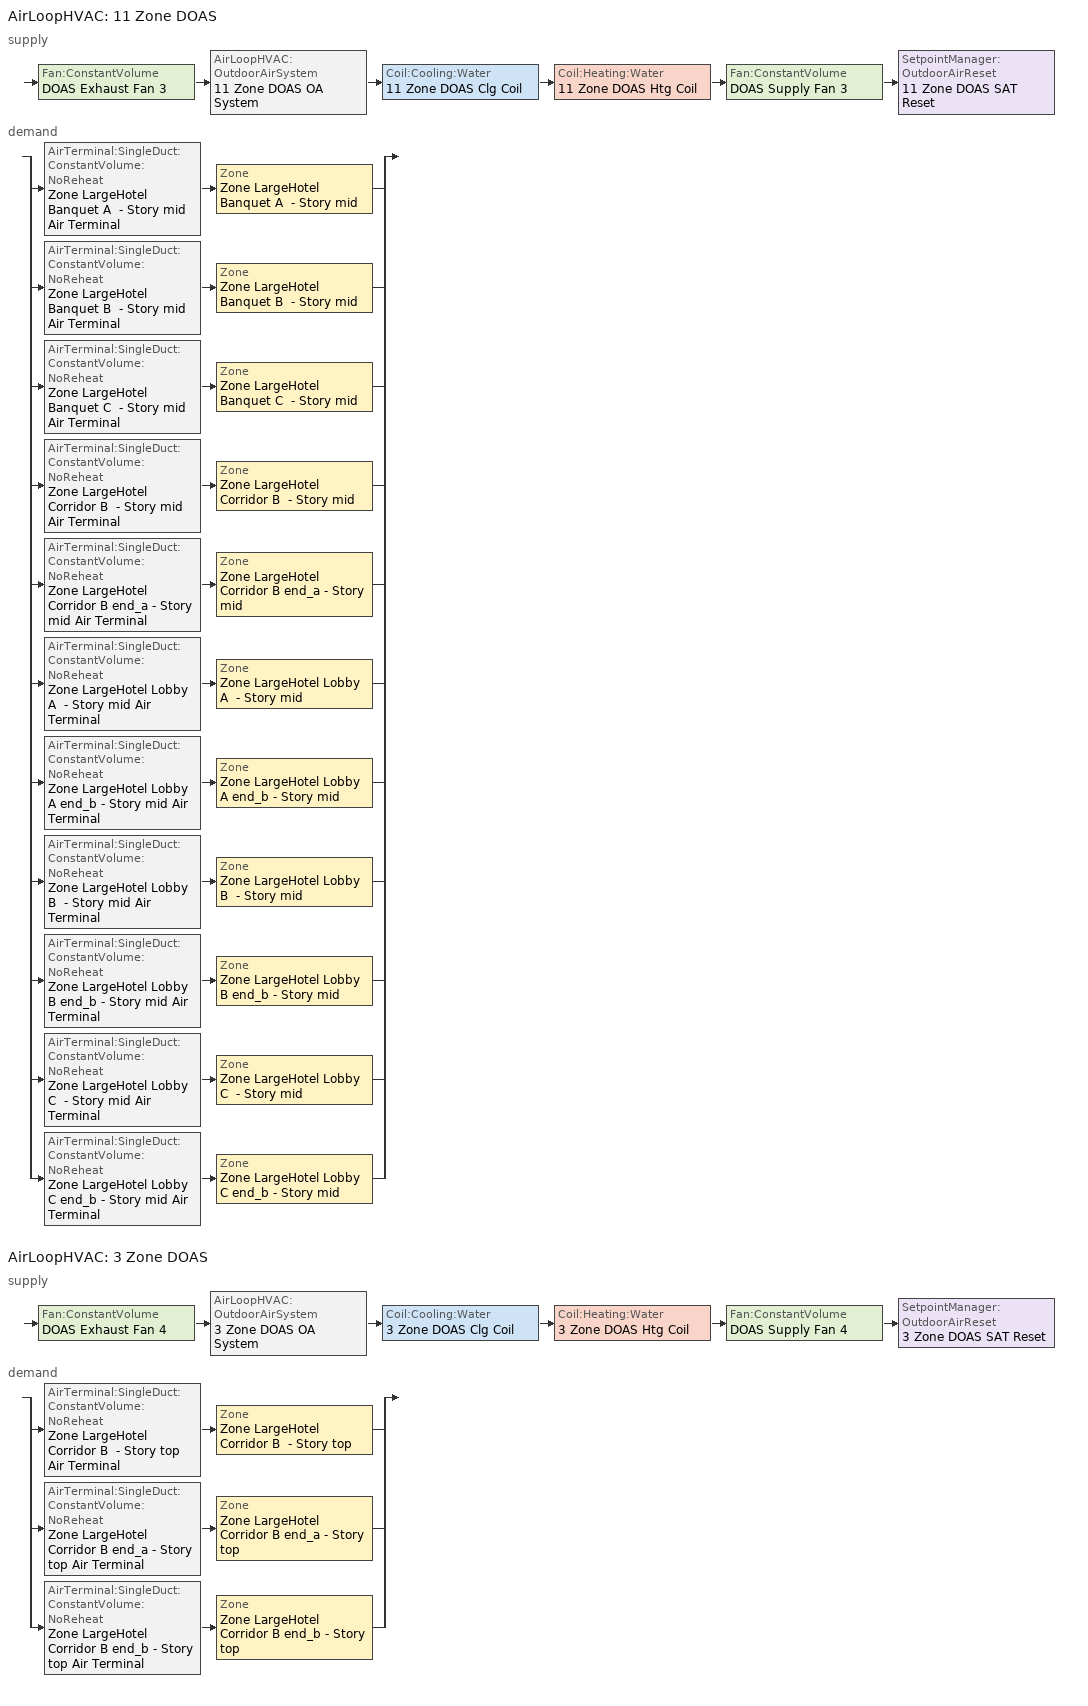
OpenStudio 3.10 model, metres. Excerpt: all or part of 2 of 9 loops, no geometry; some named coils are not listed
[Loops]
AirLoopHVAC '11 Zone DOAS'
 supply: Fan:ConstantVolume 'DOAS Exhaust Fan 3' > AirLoopHVAC:OutdoorAirSystem '11 Zone DOAS OA System' > Coil:Cooling:Water '11 Zone DOAS Clg Coil' > Coil:Heating:Water '11 Zone DOAS Htg Coil' > Fan:ConstantVolume 'DOAS Supply Fan 3' > SetpointManager:OutdoorAirReset '11 Zone DOAS SAT Reset'
 demand: split
  | AirTerminal:SingleDuct:ConstantVolume:NoReheat 'Zone LargeHotel Banquet A  - Story mid Air Terminal' > Zone 'Zone LargeHotel Banquet A  - Story mid'
  | AirTerminal:SingleDuct:ConstantVolume:NoReheat 'Zone LargeHotel Banquet B  - Story mid Air Terminal' > Zone 'Zone LargeHotel Banquet B  - Story mid'
  | AirTerminal:SingleDuct:ConstantVolume:NoReheat 'Zone LargeHotel Banquet C  - Story mid Air Terminal' > Zone 'Zone LargeHotel Banquet C  - Story mid'
  | AirTerminal:SingleDuct:ConstantVolume:NoReheat 'Zone LargeHotel Corridor B  - Story mid Air Terminal' > Zone 'Zone LargeHotel Corridor B  - Story mid'
  | AirTerminal:SingleDuct:ConstantVolume:NoReheat 'Zone LargeHotel Corridor B end_a - Story mid Air Terminal' > Zone 'Zone LargeHotel Corridor B end_a - Story mid'
  | AirTerminal:SingleDuct:ConstantVolume:NoReheat 'Zone LargeHotel Lobby A  - Story mid Air Terminal' > Zone 'Zone LargeHotel Lobby A  - Story mid'
  | AirTerminal:SingleDuct:ConstantVolume:NoReheat 'Zone LargeHotel Lobby A end_b - Story mid Air Terminal' > Zone 'Zone LargeHotel Lobby A end_b - Story mid'
  | AirTerminal:SingleDuct:ConstantVolume:NoReheat 'Zone LargeHotel Lobby B  - Story mid Air Terminal' > Zone 'Zone LargeHotel Lobby B  - Story mid'
  | AirTerminal:SingleDuct:ConstantVolume:NoReheat 'Zone LargeHotel Lobby B end_b - Story mid Air Terminal' > Zone 'Zone LargeHotel Lobby B end_b - Story mid'
  | AirTerminal:SingleDuct:ConstantVolume:NoReheat 'Zone LargeHotel Lobby C  - Story mid Air Terminal' > Zone 'Zone LargeHotel Lobby C  - Story mid'
  | AirTerminal:SingleDuct:ConstantVolume:NoReheat 'Zone LargeHotel Lobby C end_b - Story mid Air Terminal' > Zone 'Zone LargeHotel Lobby C end_b - Story mid'
AirLoopHVAC '3 Zone DOAS'
 supply: Fan:ConstantVolume 'DOAS Exhaust Fan 4' > AirLoopHVAC:OutdoorAirSystem '3 Zone DOAS OA System' > Coil:Cooling:Water '3 Zone DOAS Clg Coil' > Coil:Heating:Water '3 Zone DOAS Htg Coil' > Fan:ConstantVolume 'DOAS Supply Fan 4' > SetpointManager:OutdoorAirReset '3 Zone DOAS SAT Reset'
 demand: split
  | AirTerminal:SingleDuct:ConstantVolume:NoReheat 'Zone LargeHotel Corridor B  - Story top Air Terminal' > Zone 'Zone LargeHotel Corridor B  - Story top'
  | AirTerminal:SingleDuct:ConstantVolume:NoReheat 'Zone LargeHotel Corridor B end_a - Story top Air Terminal' > Zone 'Zone LargeHotel Corridor B end_a - Story top'
  | AirTerminal:SingleDuct:ConstantVolume:NoReheat 'Zone LargeHotel Corridor B end_b - Story top Air Terminal' > Zone 'Zone LargeHotel Corridor B end_b - Story top'
[Sizing:Zone] Zone Cooling Design Supply Air Temperature Input Method=SupplyAirTemperature; Zone Cooling Design Supply Air Temperature {C}=12.7778; Zone Cooling Design Supply Air Temperature Difference {deltaC}=11.11; Zone Heating Design Supply Air Temperature Input Method=SupplyAirTemperature; Zone Heating Design Supply Air Temperature {C}=40; Zone Heating Design Supply Air Temperature Difference {deltaC}=11.11; Zone Cooling Design Supply Air Humidity Ratio {kg-H2O/kg-air}=0.0085; Zone Heating Design Supply Air Humidity Ratio {kg-H2O/kg-air}=0.008; Cooling Design Air Flow Method=DesignDay; Heating Design Air Flow Method=DesignDay; Heating Maximum Air Flow Fraction=1; Account for Dedicated Outdoor Air System=Yes; Dedicated Outdoor Air System Control Strategy=NeutralSupplyAir; Dedicated Outdoor Air Low Setpoint Temperature for Design {C}=15.556; Dedicated Outdoor Air High Setpoint Temperature for Design {C}=21.111; Zone Load Sizing Method=Sensible Load Only No Latent Load; Zone Latent Cooling Design Supply Air Humidity Ratio Input Method=HumidityRatioDifference; Zone Cooling Design Supply Air Humidity Ratio Difference {kgWater/kgDryAir}=0.005; Zone Latent Heating Design Supply Air Humidity Ratio Input Method=HumidityRatioDifference; Zone Humidification Design Supply Air Humidity Ratio Difference {kgWater/kgDryAir}=0.005; Sizing Option=Coincident
Zone LargeHotel Corridor B end_a - Story mid; Zone LargeHotel Corridor B  - Story mid; Zone LargeHotel Banquet A  - Story mid; Zone LargeHotel Banquet B  - Story mid; Zone LargeHotel Banquet C  - Story mid; Zone LargeHotel Lobby A  - Story mid; Zone LargeHotel Lobby B  - Story mid; Zone LargeHotel Lobby C  - Story mid; Zone LargeHotel Lobby A end_b - Story mid; Zone LargeHotel Lobby B end_b - Story mid; Zone LargeHotel Lobby C end_b - Story mid; Zone LargeHotel Corridor B end_a - Story top; Zone LargeHotel Corridor B  - Story top; Zone LargeHotel Corridor B end_b - Story top
[Zone equipment]
Zone LargeHotel Corridor B end_a - Story mid: Zone LargeHotel Corridor B end_a - Story mid Air Terminal, Zone LargeHotel Corridor B end_a - Story mid FCU
Zone LargeHotel Corridor B  - Story mid: Zone LargeHotel Corridor B  - Story mid Air Terminal, Zone LargeHotel Corridor B  - Story mid FCU
Zone LargeHotel Banquet A  - Story mid: Zone LargeHotel Banquet A  - Story mid Air Terminal, Zone LargeHotel Banquet A  - Story mid FCU
Zone LargeHotel Banquet B  - Story mid: Zone LargeHotel Banquet B  - Story mid Air Terminal, Zone LargeHotel Banquet B  - Story mid FCU
Zone LargeHotel Banquet C  - Story mid: Zone LargeHotel Banquet C  - Story mid Air Terminal, Zone LargeHotel Banquet C  - Story mid FCU
Zone LargeHotel Lobby A  - Story mid: Zone LargeHotel Lobby A  - Story mid Air Terminal, Zone LargeHotel Lobby A  - Story mid FCU
Zone LargeHotel Lobby B  - Story mid: Zone LargeHotel Lobby B  - Story mid Air Terminal, Zone LargeHotel Lobby B  - Story mid FCU
Zone LargeHotel Lobby C  - Story mid: Zone LargeHotel Lobby C  - Story mid Air Terminal, Zone LargeHotel Lobby C  - Story mid FCU
Zone LargeHotel Lobby A end_b - Story mid: Zone LargeHotel Lobby A end_b - Story mid Air Terminal, Zone LargeHotel Lobby A end_b - Story mid FCU
Zone LargeHotel Lobby B end_b - Story mid: Zone LargeHotel Lobby B end_b - Story mid Air Terminal, Zone LargeHotel Lobby B end_b - Story mid FCU
Zone LargeHotel Lobby C end_b - Story mid: Zone LargeHotel Lobby C end_b - Story mid Air Terminal, Zone LargeHotel Lobby C end_b - Story mid FCU
Zone LargeHotel Corridor B end_a - Story top: Zone LargeHotel Corridor B end_a - Story top Air Terminal, Zone LargeHotel Corridor B end_a - Story top FCU
Zone LargeHotel Corridor B  - Story top: Zone LargeHotel Corridor B  - Story top Air Terminal, Zone LargeHotel Corridor B  - Story top FCU
Zone LargeHotel Corridor B end_b - Story top: Zone LargeHotel Corridor B end_b - Story top Air Terminal, Zone LargeHotel Corridor B end_b - Story top FCU
[AirLoopHVAC] Design Return Air Flow Fraction of Supply Air Flow=1
Name | Availability Schedule | Design Supply Air Flow Rate {m3/s}
11 Zone DOAS | 11 Zone DOAS Occ Sch | 5.11294
3 Zone DOAS | 3 Zone DOAS Occ Sch | 0.18429
[Sizing:System] Type of Load to Size On=VentilationRequirement; Central Heating Maximum System Air Flow Ratio=1; Preheat Design Temperature {C}=7; Preheat Design Humidity Ratio {kg-H2O/kg-Air}=0.008; Precool Design Temperature {C}=12.8; Precool Design Humidity Ratio {kg-H2O/kg-Air}=0.008; Central Cooling Design Supply Air Temperature {C}=15.5556; Central Heating Design Supply Air Temperature {C}=21.1111; Sizing Option=Coincident; 100% Outdoor Air in Cooling=Yes; 100% Outdoor Air in Heating=Yes; Central Cooling Design Supply Air Humidity Ratio {kg-H2O/kg-Air}=0.0085; System Outdoor Air Method=ZoneSum; Zone Maximum Outdoor Air Fraction=1; Cooling Supply Air Flow Rate Per Floor Area {m3/s-m2}=0.00996765; Cooling Fraction of Autosized Cooling Supply Air Flow Rate=1; Cooling Supply Air Flow Rate Per Unit Cooling Capacity {m3/s-W}=3.94755e-05; Heating Supply Air Flow Rate Per Floor Area {m3/s-m2}=0.00996765; Heating Fraction of Autosized Heating Supply Air Flow Rate=1; Heating Fraction of Autosized Cooling Supply Air Flow Rate=1; Heating Supply Air Flow Rate Per Unit Heating Capacity {m3/s-W}=3.15882e-05; Cooling Design Capacity Method=CoolingDesignCapacity; Cooling Design Capacity Per Floor Area {W/m2}=234.7; Fraction of Autosized Cooling Design Capacity=1; Heating Design Capacity Method=HeatingDesignCapacity; Heating Design Capacity Per Floor Area {W/m2}=157; Fraction of Autosized Heating Design Capacity=1; Central Cooling Capacity Control Method=OnOff; Occupant Diversity=1
Name | Design Outdoor Air Flow Rate {m3/s} | Cooling Design Capacity {W} | Heating Design Capacity {W}
11 Zone DOAS | 5.11294 | 101039 | 195604
3 Zone DOAS | 0.18429 | 3641.82 | 7050.32
[Fan:ConstantVolume] Availability Schedule=Always On Discrete; Motor In Airstream Fraction=1
Name | Fan Total Efficiency | Pressure Rise {Pa} | Maximum Flow Rate {m3/s} | Motor Efficiency
DOAS Supply Fan 3; DOAS Exhaust Fan 3 | 0.6006 | 1018.77 | 5.11294 | 0.924
DOAS Supply Fan 4; DOAS Exhaust Fan 4 | 0.55575 | 622.722 | 0.18429 | 0.855
[Controller:OutdoorAir] Economizer Control Action Type=ModulateFlow; Lockout Type=LockoutWithHeating; Minimum Limit Type=FixedMinimum; Minimum Fraction of Outdoor Air Schedule=Always On Discrete; High Humidity Control=No; High Humidity Outdoor Air Flow Ratio=1; Control High Indoor Humidity Based on Outdoor Humidity Ratio=Yes; Heat Recovery Bypass Control Type=BypassWhenWithinEconomizerLimits; Economizer Operation Staging=InterlockedWithMechanicalCooling
Name | Minimum Outdoor Air Flow Rate {m3/s} | Maximum Outdoor Air Flow Rate {m3/s} | Economizer Control Type | Minimum Outdoor Air Schedule | Controller Mechanical Ventilation
11 Zone DOAS Outdoor Air Controller | 5.11294 | 5.11294 | DifferentialDryBulb | 11 Zone DOAS Occ Sch | 11 Zone DOAS Mechanical Ventilation Controller
3 Zone DOAS Outdoor Air Controller | 0.18429 | 0.18429 | NoEconomizer | 3 Zone DOAS Occ Sch | 3 Zone DOAS Mechanical Ventilation Controller
[Controller:MechanicalVentilation] Availability Schedule=Always On Discrete; System Outdoor Air Method=ZoneSum
11 Zone DOAS Mechanical Ventilation Controller; 3 Zone DOAS Mechanical Ventilation Controller
[AirLoopHVAC:OutdoorAirSystem]
Name | Controller
11 Zone DOAS OA System | 11 Zone DOAS Outdoor Air Controller
3 Zone DOAS OA System | 3 Zone DOAS Outdoor Air Controller
[SetpointManager:OutdoorAirReset] Control Variable=Temperature; Setpoint at Outdoor Low Temperature {C}=21.1111; Outdoor Low Temperature {C}=12.7778; Setpoint at Outdoor High Temperature {C}=15.5556; Outdoor High Temperature {C}=21.1111
Name | Setpoint Node or NodeList
11 Zone DOAS SAT Reset | 11 Zone DOAS Supply Outlet Node
3 Zone DOAS SAT Reset | 3 Zone DOAS Supply Outlet Node
[AirTerminal:SingleDuct:ConstantVolume:NoReheat] Availability Schedule=Always On Discrete
Name | Maximum Air Flow Rate {m3/s}
Zone LargeHotel Banquet A  - Story mid Air Terminal; Zone LargeHotel Banquet C  - Story mid Air Terminal | 0.0981692
Zone LargeHotel Banquet B  - Story mid Air Terminal | 0.771623
Zone LargeHotel Corridor B  - Story mid Air Terminal | 0.745556
Zone LargeHotel Corridor B end_a - Story mid Air Terminal | 0.112143
Zone LargeHotel Lobby A  - Story mid Air Terminal; Zone LargeHotel Lobby C  - Story mid Air Terminal | 0.151809
Zone LargeHotel Lobby A end_b - Story mid Air Terminal; Zone LargeHotel Lobby C end_b - Story mid Air Terminal | 0.181582
Zone LargeHotel Lobby B  - Story mid Air Terminal | 1.19324
Zone LargeHotel Lobby B end_b - Story mid Air Terminal | 1.42726
Zone LargeHotel Corridor B  - Story top Air Terminal | 0.146909
Zone LargeHotel Corridor B end_a - Story top Air Terminal; Zone LargeHotel Corridor B end_b - Story top Air Terminal | 0.0186904
[Schedule:Ruleset]
Name | Default Day Schedule | Summer Design Day Schedule | Winter Design Day Schedule
11 Zone DOAS Occ Sch | 11 Zone DOAS Occ Sch Default | 11 Zone DOAS Occ Sch Summer Design Day | 11 Zone DOAS Occ Sch Winter Design Day
3 Zone DOAS Occ Sch | 3 Zone DOAS Occ Sch Default
[Schedule:Day]
11 Zone DOAS Occ Sch Default; 11 Zone DOAS Occ Sch Winter Design Day; 11 Zone DOAS Occ Sch Summer Design Day; Schedule Day 56; Schedule Day 57: 24, 0, 1
3 Zone DOAS Occ Sch Default: 24, 0, 0
[Schedule:Rule] Schedule Ruleset=11 Zone DOAS Occ Sch; Date Specification Type=DateRange; Start Month=1; End Month=12
Name | Rule Order | Day Schedule | Apply Saturday | Start Day | End Day | Apply Sunday
Schedule Rule 52 | 1 | Schedule Day 56 | Yes | 6 | 29
Schedule Rule 53 | 0 | Schedule Day 57 |  | 7 | 30 | Yes
[Schedule:Constant]
Always On Discrete: Value=1
